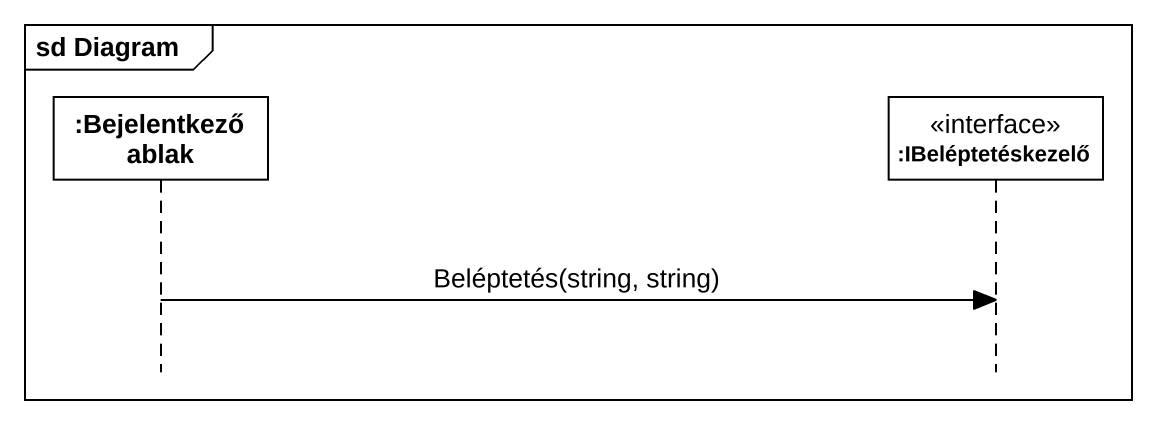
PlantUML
@startuml
mainframe sd Diagram
hide footbox
participant ":Bejelentkező ablak" as Bejelentkező_ablak
participant ":IBeléptetéskezelő" as IBeléptetéskezelő <<interface>>

Bejelentkező_ablak -> IBeléptetéskezelő : Beléptetés(string, string)
@enduml
